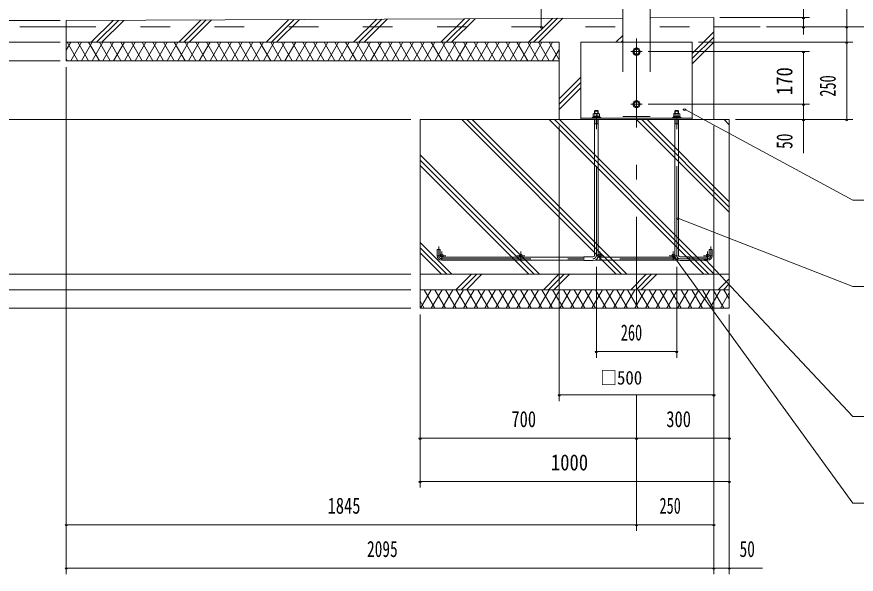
# Model space of a CAD drawing. Units: millimetres, scale not verified, with parts at other scales. Extents: x -25339 to 25345, y -10500 to 10500.
# Drawn here: x 15122 to 21911, y -3330 to 1176 of the extents above; entities that cross this region are included whole.
import ezdxf
from ezdxf.enums import TextEntityAlignment as Align

# ---------------------------------------------------------------- set-up
doc = ezdxf.new("R2010")
doc.units = ezdxf.units.MM
doc.header["$LTSCALE"] = 60
doc.linetypes.add('USER2', pattern=[10, 4, -6])
doc.linetypes.add('USER3', pattern=[24, 12, -5, 2, -5])
for name, color, linetype, lineweight in [('0-6_2-02BOLD', 7, 'Continuous', 18), ('0-7_2-12HIDDEN', 3, 'USER2', 18), ('0-8_2-22CENTER', 3, 'USER3', 18), ('0-9_2-42THIN', 4, 'Continuous', 18), ('0-A_2-52DIM', 3, 'Continuous', 18), ('0-B_2-62HATCH', 2, 'Continuous', 18)]:
    doc.layers.add(name, color=color, linetype=linetype, lineweight=lineweight)
doc.styles.add('ＭＳ ゴシック', font='')
doc.styles.get('ＭＳ ゴシック').set_extended_font_data('MS Gothic')

msp = doc.modelspace()

# ---------------------------------------------------------------- linework, layer by layer
at = {"layer": '0-6_2-02BOLD'}
for p, q in [((20022.67, 1574.93), (20022.67, 969.93)), ((20245.42, 1574.93), (20245.42, 969.93)), ((15521.54, 1144.93), (20022.67, 1166.42)), ((15521.54, 1094.93), (15146.54, 1094.93)), ((15521.54, 1144.93), (15521.54, 819.93)), ((21134.04, 1094.93), (20759.04, 1094.93)), ((19509.04, 969.93), (15521.54, 969.93)), ((19509.04, 969.93), (19509.04, 344.93)), ((19684.04, 969.93), (20584.05, 969.93)), ((19684.04, 969.93), (19684.04, 344.93)), ((20584.05, 969.93), (20584.05, 344.93)), ((20109.51, 894.93), (20121.77, 916.18)), ((20121.77, 873.68), (20109.51, 894.93)), ((20121.77, 916.18), (20146.31, 916.18)), ((19509.04, 819.93), (15521.54, 819.93)), ((20158.58, 469.93), (20146.31, 491.18)), ((19794.05, 412.67), (19824.05, 412.67)), ((19819.04, 417.67), (19824.05, 412.67)), ((19824.05, 394.43), (19824.05, 412.67)), ((20121.77, 448.68), (20146.31, 448.68)), ((20146.31, 448.68), (20158.58, 469.93)), ((20444.04, 394.43), (20444.04, 412.67)), ((20474.05, 412.67), (20444.04, 412.67)), ((20474.05, 394.43), (20474.05, 412.67)), ((18384.05, 344.93), (20884.04, 344.93)), ((18384.05, 344.93), (18384.05, -1180.07)), ((19684.04, 356.18), (20584.05, 356.18)), ((19774.05, 361.93), (19774.05, 356.18)), ((19782.17, 369.43), (19782.17, 361.93)), ((19782.17, 369.43), (19835.92, 369.43)), ((19784.51, 392.17), (19788.42, 394.43)), ((19784.51, 392.17), (19784.51, 369.43)), ((19788.42, 394.43), (19829.67, 394.43)), ((19794.05, -752.57), (19794.05, 344.93)), ((19796.78, 392.17), (19796.78, 369.43)), ((19801.55, 361.93), (19809.05, 369.43)), ((19809.05, 361.93), (19816.54, 369.43)), ((19821.31, 392.17), (19821.31, 369.43)), ((19824.05, -752.57), (19824.05, 344.93)), ((19829.67, 394.43), (19833.58, 392.17)), ((19833.58, 392.17), (19833.58, 369.43)), ((19835.92, 369.43), (19835.92, 361.93)), ((20432.17, 369.43), (20432.17, 361.93)), ((20485.92, 369.43), (20432.17, 369.43)), ((20444.04, -752.57), (20444.04, 344.93)), ((20446.77, 392.17), (20446.77, 369.43)), ((20459.04, 361.93), (20451.54, 369.43)), ((20466.54, 361.93), (20459.04, 369.43)), ((20471.31, 392.17), (20471.31, 369.43)), ((20474.05, -752.57), (20474.05, 344.93)), ((20483.58, 392.17), (20483.58, 369.43)), ((20485.92, 369.43), (20485.92, 361.93)), ((20494.04, 361.93), (20494.04, 356.18)), ((20884.04, 344.93), (20884.04, -1180.07)), ((19794.05, 311.18), (19824.05, 311.18)), ((20474.05, 311.18), (20444.04, 311.18)), ((18546.55, -705.07), (18521.55, -705.07)), ((18521.55, -755.07), (18521.55, -705.07)), ((18546.55, -755.07), (18546.55, -705.07)), ((20746.55, -755.07), (20746.55, -705.07)), ((18559.05, -767.57), (19709.05, -767.57)), ((18559.05, -792.57), (19709.05, -792.57)), ((19709.05, -795.07), (19709.05, -765.07)), ((19781.54, -765.07), (19709.05, -765.07)), ((19781.54, -795.07), (19709.05, -795.07)), ((20472.18, -792.57), (19795.9, -792.57)), ((20446.78, -767.57), (19821.31, -767.57)), ((20559.04, -795.07), (20486.55, -795.07)), ((20709.04, -767.57), (20559.04, -767.57)), ((20709.04, -792.57), (20559.04, -792.57)), ((20884.04, -905.07), (18384.05, -905.07)), ((20884.04, -1030.07), (18384.05, -1030.07)), ((20884.04, -1180.07), (18384.05, -1180.07))]:
    msp.add_line(p, q, dxfattribs=at)
for points in [[(20245.42, 1167.48), (20759.04, 1169.93), (20759.04, 344.93)], [(20121.77, 873.68), (20146.31, 873.68), (20158.58, 894.93), (20146.31, 916.18)], [(20121.77, 448.68), (20109.51, 469.93), (20121.77, 491.18), (20146.31, 491.18)], [(19794.05, 394.43), (19794.05, 412.67), (19799.04, 417.67), (19819.04, 417.67)], [(20474.05, 412.67), (20469.04, 417.67), (20449.05, 417.67), (20444.04, 412.67)], [(19774.05, 361.93), (19844.04, 361.93), (19844.04, 356.18)], [(20494.04, 361.93), (20424.04, 361.93), (20424.04, 356.18)], [(20483.58, 392.17), (20479.67, 394.43), (20438.42, 394.43), (20434.51, 392.17), (20434.51, 369.43)], [(20721.54, -755.07), (20721.54, -705.07), (20746.55, -705.07)], [(20559.04, -795.07), (20559.04, -765.07), (20486.55, -765.07)]]:
    msp.add_lwpolyline(points, dxfattribs=at)
for centre, radius in [((20134.04, 894.93), 30), ((20134.04, 894.93), 20.62), ((20134.04, 469.93), 30), ((20134.04, 469.93), 20.62), ((18559.05, -755.07), 12.5), ((19197.79, -755.07), 12.5), ((19836.54, -755.07), 12.5), ((20431.54, -755.07), 12.5), ((20709.04, -755.07), 12.5)]:
    msp.add_circle(centre, radius, dxfattribs=at)
for centre, radius, start, end in [((19790.64, 384.97), 9.46, 49.5701, 90), ((19809.05, 359.98), 34.45, 69.13593, 110.86406), ((19827.45, 384.97), 9.46, 90, 130.42989), ((20440.64, 384.97), 9.46, 49.57011, 90), ((20459.04, 359.98), 34.45, 69.13594, 110.86407), ((20477.45, 384.97), 9.46, 90, 130.4299), ((18559.05, -755.07), 37.5, 180, 270), ((19781.54, -752.57), 42.5, 270, 0), ((19781.54, -752.57), 12.5, 270, 0), ((20486.55, -752.57), 42.5, 180, 270), ((20486.55, -752.57), 12.5, 180, 270), ((20709.04, -755.07), 37.5, 270, 0)]:
    msp.add_arc(centre, radius, start, end, dxfattribs=at)
at = {"layer": '0-7_2-12HIDDEN'}
for p, q in [((20033.17, 1574.93), (20033.17, 969.93)), ((20234.92, 1574.93), (20234.92, 969.93)), ((15521.54, 1094.93), (20759.04, 1094.93)), ((20022.67, 969.93), (20022.67, 369.93)), ((20245.42, 969.93), (20245.42, 369.93)), ((20022.67, 369.93), (20245.42, 369.93))]:
    msp.add_line(p, q, dxfattribs=at)
at = {"layer": '0-8_2-22CENTER'}
for p, q in [((20134.04, 5319.93), (20134.04, -1305.07)), ((20089.04, 894.93), (20179.04, 894.93)), ((19809.05, -752.57), (19809.05, 447.67)), ((20089.04, 469.93), (20179.04, 469.93)), ((20459.04, -752.57), (20459.04, 447.67)), ((18534.05, -755.07), (18534.05, -680.07)), ((18559.05, -787.57), (18559.05, -722.57)), ((19197.79, -787.57), (19197.79, -722.57)), ((19836.54, -787.57), (19836.54, -722.57)), ((20431.54, -787.57), (20431.54, -722.57)), ((20709.04, -787.57), (20709.04, -722.57)), ((20734.04, -755.07), (20734.04, -680.07)), ((18591.55, -755.07), (18526.55, -755.07)), ((18559.05, -780.07), (20709.04, -780.07)), ((19230.29, -755.07), (19165.29, -755.07)), ((19869.04, -755.07), (19804.04, -755.07)), ((20464.04, -755.07), (20399.04, -755.07)), ((20741.54, -755.07), (20676.54, -755.07))]:
    msp.add_line(p, q, dxfattribs=at)
for centre, radius, start, end in [((18559.05, -755.07), 25, 180, 270), ((19781.54, -752.57), 27.5, 270, 0), ((20486.55, -752.57), 27.5, 180, 270), ((20709.04, -755.07), 25, 270, 0)]:
    msp.add_arc(centre, radius, start, end, dxfattribs=at)
at = {"layer": '0-9_2-42THIN'}
for p, q in [((19797.79, 394.43), (19797.79, 416.42)), ((19820.3, 394.43), (19820.3, 416.42)), ((20447.79, 394.43), (20447.79, 416.42)), ((20470.29, 394.43), (20470.29, 416.42)), ((19797.79, 311.18), (19797.79, 344.93)), ((19820.3, 311.18), (19820.3, 344.93)), ((20447.79, 311.18), (20447.79, 344.93)), ((20470.29, 311.18), (20470.29, 344.93)), ((19794.05, 304.69), (19797.79, 311.18)), ((19820.3, 311.18), (19824.05, 304.69)), ((20447.79, 311.18), (20444.04, 304.69)), ((20474.05, 304.69), (20470.29, 311.18))]:
    msp.add_line(p, q, dxfattribs=at)
at = {"layer": '0-A_2-52DIM'}
for p, q in [((21834.04, 344.93), (21834.04, 5797.43)), ((19364.04, 1919.93), (19364.04, 1094.93)), ((21484.05, 1032.16), (21484.05, 1439.93)), ((20809.04, 1169.93), (21534.04, 1169.93)), ((21494.05, 1169.93), (21474.05, 1169.93)), ((15471.54, 1144.93), (14746.54, 1144.93)), ((19374.04, 1094.93), (19354.04, 1094.93)), ((21184.04, 1094.93), (22234.05, 1094.93)), ((21494.05, 1094.93), (21474.05, 1094.93)), ((21844.05, 1094.93), (21824.05, 1094.93)), ((15471.54, 969.93), (14396.54, 969.93)), ((20634.05, 969.93), (21884.05, 969.93)), ((21844.05, 969.93), (21824.05, 969.93)), ((20229.05, 894.93), (21534.04, 894.93)), ((21494.05, 894.93), (21474.05, 894.93)), ((21484.05, 74.93), (21484.05, 894.93)), ((15471.54, 819.93), (14396.54, 819.93)), ((15521.54, 769.93), (15521.54, -3330.07)), ((20229.05, 469.93), (21534.04, 469.93)), ((20532.09, 428.62), (20512.09, 428.62)), ((21494.05, 469.93), (21474.05, 469.93)), ((18309.05, 344.93), (14046.54, 344.93)), ((20934.05, 344.93), (21884.05, 344.93)), ((21494.05, 344.93), (21474.05, 344.93)), ((21844.05, 344.93), (21824.05, 344.93)), ((19509.04, 294.93), (19509.04, -1930.07)), ((20759.04, 294.93), (20759.04, -3330.07)), ((20476.74, -451.73), (20456.74, -451.73)), ((20466.74, -451.73), (21884.05, -1005.07)), ((20445.17, -761.97), (20425.17, -761.97)), ((20701.32, -786.39), (20681.32, -786.39)), ((20691.32, -786.39), (21884.05, -2055.07)), ((19809.05, -845.07), (19809.05, -1580.07)), ((20459.04, -845.07), (20459.04, -1580.07)), ((18309.05, -905.07), (14396.54, -905.07)), ((23434.04, -1005.07), (21884.05, -1005.07)), ((18309.05, -1030.07), (14396.54, -1030.07)), ((18309.05, -1180.07), (13696.55, -1180.07)), ((18384.05, -1230.07), (18384.05, -2630.07)), ((20884.04, -1230.07), (20884.04, -3330.07)), ((19819.05, -1530.07), (19799.05, -1530.07)), ((20459.04, -1530.07), (19809.05, -1530.07)), ((20469.04, -1530.07), (20449.04, -1530.07)), ((19519.04, -1880.07), (19499.04, -1880.07)), ((20759.04, -1880.07), (19509.04, -1880.07)), ((20134.04, -1880.07), (20134.04, -2980.07)), ((20769.04, -1880.07), (20749.04, -1880.07)), ((21884.05, -2055.07), (23434.04, -2055.07)), ((18394.05, -2230.07), (18374.05, -2230.07)), ((20884.04, -2230.07), (18384.05, -2230.07)), ((20144.04, -2230.07), (20124.04, -2230.07)), ((20894.04, -2230.07), (20874.04, -2230.07)), ((18394.05, -2580.07), (18374.05, -2580.07)), ((20884.04, -2580.07), (18384.05, -2580.07)), ((20894.04, -2580.07), (20874.04, -2580.07)), ((15531.55, -2930.07), (15511.55, -2930.07)), ((20759.04, -2930.07), (15521.54, -2930.07)), ((20144.04, -2930.07), (20124.04, -2930.07)), ((20769.04, -2930.07), (20749.04, -2930.07)), ((15531.55, -3280.07), (15511.55, -3280.07)), ((15521.54, -3280.07), (21154.05, -3280.07)), ((20769.04, -3280.07), (20749.04, -3280.07)), ((20894.04, -3280.07), (20874.04, -3280.07))]:
    msp.add_line(p, q, dxfattribs=at)
for points in [[(20522.09, 428.62), (21884.05, -305.07), (23884.04, -305.07)], [(20435.17, -761.97), (21884.05, -2755.07), (23434.04, -2755.07)]]:
    msp.add_lwpolyline(points, dxfattribs=at)
for centre in [(21484.05, 1169.93), (19364.04, 1094.93), (21484.05, 1094.93), (21834.05, 1094.93), (21834.05, 969.93), (21484.05, 894.93), (20522.09, 428.62), (21484.05, 469.93), (21484.05, 344.93), (21834.05, 344.93), (20466.74, -451.73), (20435.17, -761.97), (20691.32, -786.39), (19809.05, -1530.07), (20459.04, -1530.07), (19509.04, -1880.07), (20759.04, -1880.07), (18384.05, -2230.07), (20134.04, -2230.07), (20884.04, -2230.07), (18384.05, -2580.07), (20884.04, -2580.07), (15521.55, -2930.07), (20134.04, -2930.07), (20759.04, -2930.07), (15521.55, -3280.07), (20759.04, -3280.07), (20884.04, -3280.07)]:
    msp.add_arc(centre, 10, 180, 0, dxfattribs=at)
at = {"layer": '0-B_2-62HATCH'}
for p, q in [((17845.3, 969.93), (18032.28, 1156.91)), ((17887.72, 969.93), (18074.91, 1157.12)), ((17930.15, 969.93), (18117.54, 1157.32)), ((18552.4, 969.93), (18742.78, 1160.31)), ((18594.83, 969.93), (18785.41, 1160.51)), ((18637.26, 969.93), (18828.04, 1160.71)), ((19259.51, 969.93), (19453.28, 1163.7)), ((19301.94, 969.93), (19495.91, 1163.9)), ((19344.36, 969.93), (19538.54, 1164.1)), ((20245.42, 1163.88), (20249.03, 1167.5)), ((15723.98, 969.93), (15900.79, 1146.74)), ((15766.4, 969.93), (15943.42, 1146.94)), ((15808.83, 969.93), (15986.05, 1147.15)), ((16431.08, 969.93), (16611.28, 1150.13)), ((16473.51, 969.93), (16653.91, 1150.34)), ((16515.94, 969.93), (16696.55, 1150.54)), ((17138.19, 969.93), (17321.79, 1153.52)), ((17180.62, 969.93), (17364.41, 1153.73)), ((17223.04, 969.93), (17407.04, 1153.93)), ((19966.62, 969.93), (20022.67, 1025.98)), ((20584.05, 880.25), (20759.04, 1055.25)), ((15521.54, 905.85), (15558.54, 969.93)), ((15616.28, 819.93), (15529.67, 969.93)), ((15558.54, 819.93), (15645.14, 969.93)), ((15702.88, 819.93), (15616.28, 969.93)), ((15645.14, 819.93), (15731.75, 969.93)), ((15789.48, 819.93), (15702.88, 969.93)), ((15731.75, 819.93), (15818.35, 969.93)), ((15876.08, 819.93), (15789.48, 969.93)), ((15818.35, 819.93), (15904.95, 969.93)), ((15962.69, 819.93), (15876.09, 969.93)), ((15904.95, 819.93), (15991.55, 969.93)), ((16049.29, 819.93), (15962.69, 969.93)), ((15991.55, 819.93), (16078.16, 969.93)), ((16135.89, 819.93), (16049.29, 969.93)), ((16078.16, 819.93), (16164.76, 969.93)), ((16222.5, 819.93), (16135.89, 969.93)), ((16164.76, 819.93), (16251.36, 969.93)), ((16309.09, 819.93), (16222.5, 969.93)), ((16251.36, 819.93), (16337.97, 969.93)), ((16395.7, 819.93), (16309.1, 969.93)), ((16337.97, 819.93), (16424.56, 969.93)), ((16482.3, 819.93), (16395.7, 969.93)), ((16424.56, 819.93), (16511.17, 969.93)), ((16568.9, 819.93), (16482.3, 969.93)), ((16511.17, 819.93), (16597.77, 969.93)), ((16655.51, 819.93), (16568.9, 969.93)), ((16597.77, 819.93), (16684.37, 969.93)), ((16742.11, 819.93), (16655.51, 969.93)), ((16684.37, 819.93), (16770.98, 969.93)), ((16828.72, 819.93), (16742.11, 969.93)), ((16770.98, 819.93), (16857.58, 969.93)), ((16915.31, 819.93), (16828.72, 969.93)), ((16857.58, 819.93), (16944.18, 969.93)), ((17001.92, 819.93), (16915.31, 969.93)), ((16944.18, 819.93), (17030.78, 969.93)), ((17088.52, 819.93), (17001.92, 969.93)), ((17030.78, 819.93), (17117.39, 969.93)), ((17175.12, 819.93), (17088.52, 969.93)), ((17117.39, 819.93), (17203.99, 969.93)), ((17261.72, 819.93), (17175.12, 969.93)), ((17203.99, 819.93), (17290.59, 969.93)), ((17348.33, 819.93), (17261.73, 969.93)), ((17290.59, 819.93), (17377.19, 969.93)), ((17434.93, 819.93), (17348.33, 969.93)), ((17377.19, 819.93), (17463.8, 969.93)), ((17521.53, 819.93), (17434.93, 969.93)), ((17463.8, 819.93), (17550.4, 969.93)), ((17608.14, 819.93), (17521.53, 969.93)), ((17550.4, 819.93), (17637, 969.93)), ((17694.74, 819.93), (17608.14, 969.93)), ((17637, 819.93), (17723.61, 969.93)), ((17781.34, 819.93), (17694.74, 969.93)), ((17723.61, 819.93), (17810.21, 969.93)), ((17867.94, 819.93), (17781.34, 969.93)), ((17810.21, 819.93), (17896.81, 969.93)), ((17954.54, 819.93), (17867.94, 969.93)), ((17896.81, 819.93), (17983.41, 969.93)), ((18041.15, 819.93), (17954.55, 969.93)), ((17983.41, 819.93), (18070.01, 969.93)), ((18127.75, 819.93), (18041.15, 969.93)), ((18070.01, 819.93), (18156.62, 969.93)), ((18214.36, 819.93), (18127.75, 969.93)), ((18156.62, 819.93), (18243.22, 969.93)), ((18300.96, 819.93), (18214.36, 969.93)), ((18243.22, 819.93), (18329.82, 969.93)), ((18387.56, 819.93), (18300.96, 969.93)), ((18329.82, 819.93), (18416.43, 969.93)), ((18474.16, 819.93), (18387.56, 969.93)), ((18416.43, 819.93), (18503.03, 969.93)), ((18560.76, 819.93), (18474.16, 969.93)), ((18503.03, 819.93), (18589.63, 969.93)), ((18647.37, 819.93), (18560.77, 969.93)), ((18589.63, 819.93), (18676.23, 969.93)), ((18733.97, 819.93), (18647.37, 969.93)), ((18676.23, 819.93), (18762.84, 969.93)), ((18820.57, 819.93), (18733.97, 969.93)), ((18762.84, 819.93), (18849.44, 969.93)), ((18907.17, 819.93), (18820.57, 969.93)), ((18849.44, 819.93), (18936.04, 969.93)), ((18993.78, 819.93), (18907.18, 969.93)), ((18936.04, 819.93), (19022.64, 969.93)), ((19080.38, 819.93), (18993.78, 969.93)), ((19022.65, 819.93), (19109.25, 969.93)), ((19166.98, 819.93), (19080.38, 969.93)), ((19109.25, 819.93), (19195.85, 969.93)), ((19253.59, 819.93), (19166.98, 969.93)), ((19195.85, 819.93), (19282.45, 969.93)), ((19340.19, 819.93), (19253.59, 969.93)), ((19282.45, 819.93), (19369.06, 969.93)), ((19426.79, 819.93), (19340.19, 969.93)), ((19369.06, 819.93), (19455.65, 969.93)), ((19509.04, 827.47), (19426.79, 969.93)), ((20009.05, 969.93), (20022.67, 983.56)), ((20584.05, 837.83), (20759.04, 1012.82)), ((20584.05, 795.4), (20759.04, 970.4)), ((19455.65, 819.93), (19509.04, 912.4)), ((15529.67, 819.93), (15521.54, 834.01)), ((19509.04, 512.36), (19684.04, 687.36)), ((19509.04, 469.93), (19684.04, 644.93)), ((19509.04, 427.5), (19684.04, 602.5)), ((18720.3, 344.93), (19970.3, -905.07)), ((18762.72, 344.93), (20012.72, -905.07)), ((18805.15, 344.93), (20055.15, -905.07)), ((19427.41, 344.93), (20677.41, -905.07)), ((19469.83, 344.93), (20719.83, -905.07)), ((19512.26, 344.93), (20762.26, -905.07)), ((20134.51, 344.93), (20884.04, -404.6)), ((20176.94, 344.93), (20884.04, -362.17)), ((20219.36, 344.93), (20884.04, -319.75)), ((20755.83, 344.93), (20759.04, 348.14)), ((20841.62, 344.93), (20884.04, 302.51)), ((18384.05, 58.93), (19348.04, -905.07)), ((18384.05, 16.5), (19305.62, -905.07)), ((18384.05, -25.92), (19263.19, -905.07)), ((18384.05, -648.18), (18640.94, -905.07)), ((18384.05, -690.6), (18598.51, -905.07)), ((18384.05, -733.03), (18556.09, -905.07)), ((18673.72, -1030.07), (18798.72, -905.07)), ((18716.15, -1030.07), (18841.15, -905.07)), ((18758.58, -1030.07), (18883.58, -905.07)), ((19380.83, -1030.07), (19505.83, -905.07)), ((19423.26, -1030.07), (19548.26, -905.07)), ((19465.68, -1030.07), (19590.68, -905.07)), ((20087.94, -1030.07), (20212.94, -905.07)), ((20130.36, -1030.07), (20255.36, -905.07)), ((20172.79, -1030.07), (20297.79, -905.07)), ((20795.04, -1030.07), (20884.04, -941.07)), ((20837.47, -1030.07), (20884.04, -983.5)), ((18384.05, -1036.15), (18387.56, -1030.07)), ((18387.56, -1180.07), (18474.16, -1030.07)), ((18503.03, -1180.07), (18416.43, -1030.07)), ((18474.16, -1180.07), (18560.76, -1030.07)), ((18589.63, -1180.07), (18503.03, -1030.07)), ((18560.76, -1180.07), (18647.37, -1030.07)), ((18676.23, -1180.07), (18589.63, -1030.07)), ((18647.37, -1180.07), (18733.97, -1030.07)), ((18762.84, -1180.07), (18676.23, -1030.07)), ((18733.97, -1180.07), (18820.57, -1030.07)), ((18849.44, -1180.07), (18762.84, -1030.07)), ((18820.57, -1180.07), (18907.17, -1030.07)), ((18936.04, -1180.07), (18849.44, -1030.07)), ((18907.17, -1180.07), (18993.78, -1030.07)), ((19022.65, -1180.07), (18936.04, -1030.07)), ((18993.78, -1180.07), (19080.38, -1030.07)), ((19109.25, -1180.07), (19022.64, -1030.07)), ((19080.38, -1180.07), (19166.98, -1030.07)), ((19195.85, -1180.07), (19109.25, -1030.07)), ((19166.98, -1180.07), (19253.59, -1030.07)), ((19282.45, -1180.07), (19195.85, -1030.07)), ((19253.59, -1180.07), (19340.18, -1030.07)), ((19369.06, -1180.07), (19282.45, -1030.07)), ((19340.18, -1180.07), (19426.79, -1030.07)), ((19455.66, -1180.07), (19369.06, -1030.07)), ((19426.79, -1180.07), (19513.39, -1030.07)), ((19542.26, -1180.07), (19455.66, -1030.07)), ((19513.39, -1180.07), (19600, -1030.07)), ((19628.86, -1180.07), (19542.26, -1030.07)), ((19600, -1180.07), (19686.6, -1030.07)), ((19715.46, -1180.07), (19628.86, -1030.07)), ((19686.6, -1180.07), (19773.2, -1030.07)), ((19802.07, -1180.07), (19715.46, -1030.07)), ((19773.2, -1180.07), (19859.8, -1030.07)), ((19888.67, -1180.07), (19802.07, -1030.07)), ((19859.8, -1180.07), (19946.4, -1030.07)), ((19975.28, -1180.07), (19888.67, -1030.07)), ((19946.4, -1180.07), (20033.01, -1030.07)), ((20061.87, -1180.07), (19975.27, -1030.07)), ((20033.01, -1180.07), (20119.61, -1030.07)), ((20148.48, -1180.07), (20061.87, -1030.07)), ((20119.61, -1180.07), (20206.21, -1030.07)), ((20235.08, -1180.07), (20148.48, -1030.07)), ((20206.21, -1180.07), (20292.81, -1030.07)), ((20321.68, -1180.07), (20235.08, -1030.07)), ((20292.81, -1180.07), (20379.42, -1030.07)), ((20408.29, -1180.07), (20321.68, -1030.07)), ((20379.42, -1180.07), (20466.02, -1030.07)), ((20494.89, -1180.07), (20408.29, -1030.07)), ((20466.02, -1180.07), (20552.62, -1030.07)), ((20581.49, -1180.07), (20494.89, -1030.07)), ((20552.62, -1180.07), (20639.23, -1030.07)), ((20668.09, -1180.07), (20581.49, -1030.07)), ((20639.23, -1180.07), (20725.83, -1030.07)), ((20754.7, -1180.07), (20668.09, -1030.07)), ((20725.83, -1180.07), (20812.43, -1030.07)), ((20841.3, -1180.07), (20754.7, -1030.07)), ((20812.43, -1180.07), (20884.04, -1056.03)), ((20884.04, -1104.11), (20841.3, -1030.07)), ((20879.9, -1030.07), (20884.04, -1025.92)), ((18416.43, -1180.07), (18384.05, -1123.99))]:
    msp.add_line(p, q, dxfattribs=at)

# ---------------------------------------------------------------- texts
at = {"layer": '0-A_2-52DIM', "color": 7, "style": 'ＭＳ ゴシック'}
for s, width, p in [('170', 0.85, (21434.04, 542.94)), ('250', 0.65, (21784.04, 530.6)), ('50', 0.7, (21434.04, 108.21))]:
    msp.add_text(s, height=130.2, rotation=90, dxfattribs=dict(at, width=width)).set_placement(p, align=Align.BOTTOM_LEFT)
for s, height, width, p in [('260', 130.2, 0.65, (20006.77, -1480.07)), ('□500', 110.7, 0.9, (19840.29, -1830.07)), ('700', 130.2, 0.75, (19122.04, -2180.07)), ('300', 130.2, 0.75, (20374.94, -2180.07)), ('1000', 130.2, 0.85, (19441.24, -2530.07)), ('1845', 130.2, 0.75, (17635.57, -2880.07)), ('250', 130.2, 0.65, (20319.71, -2880.07)), ('2095', 130.2, 0.7, (17954.29, -3230.07)), ('50', 130.2, 0.7, (20967.33, -3230.07))]:
    msp.add_text(s, height=height, dxfattribs=dict(at, width=width)).set_placement(p, align=Align.BOTTOM_LEFT)

doc.saveas('drawing.dxf')
